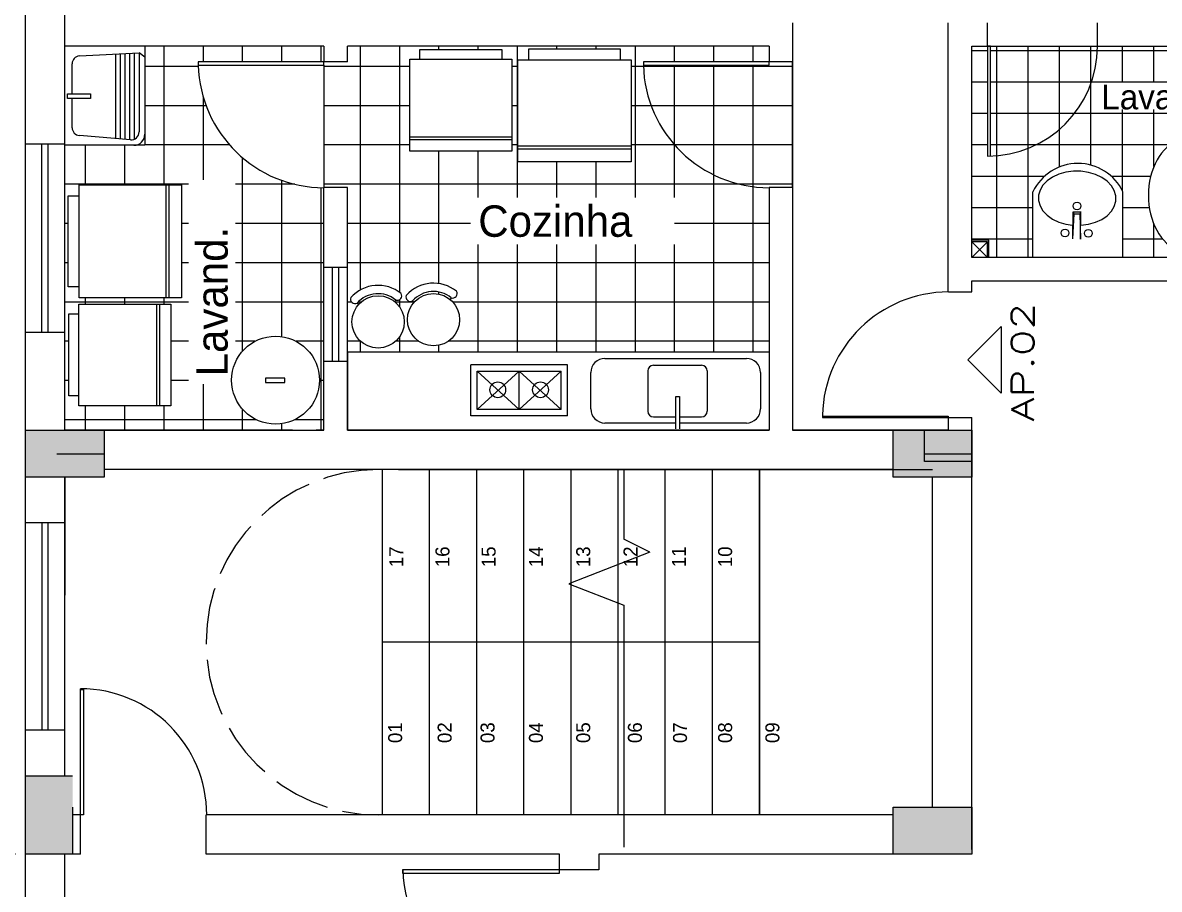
# Model space of a CAD drawing. Header units: millimetres. Extents: x 935 to 1399, y 512 to 900.
# Drawn here: x 1146.1 to 1153.33, y 849.95 to 855.47 of the extents above; entities that cross this region are included whole.
import ezdxf

# ---------------------------------------------------------------- set-up
doc = ezdxf.new("R2010")
doc.units = ezdxf.units.MM
doc.linetypes.add('ACAD_ISO02W100', pattern=[15, 12, -3])
for name, color, linetype in [('LAYER1', 1, 'Continuous'), ('MOBILIARIO', 4, 'Continuous'), ('MOBÍLIA', 1, 'Continuous'), ('PENA-01', 1, 'Continuous'), ('projeçao', 7, 'ACAD_ISO02W100'), ('UNIDADE', 3, 'Continuous')]:
    doc.layers.add(name, color=color, linetype=linetype)
doc.styles.add('REGUA80', font='simplex.shx', dxfattribs={"width": 1.4, "height": 20})
doc.dimstyles.get("Standard").update_dxf_attribs({"dimtxt": 0.18, "dimasz": 0.18, "dimexe": 0.18, "dimexo": 0.0625, "dimgap": 0.09, "dimtad": 0, "dimtih": 1, "dimtoh": 1, "dimdec": 4, "dimzin": 0, "dimdsep": 46, "dimtxsty": 'Standard', "dimcen": 0.09, "dimadec": 0, "dimazin": 0, "dimtfac": 1, "dimtdec": 4, "dimtofl": 0, "dimtmove": 0, "dimatfit": 3, "dimfxl": 0, "dimtolj": 1, "dimtzin": 0, "dimarcsym": 0})

# ---------------------------------------------------------------- blocks, each defined once
blk = doc.blocks.new('*D83')
at = {"color": 0, "lineweight": -2, "transparency": 16777216}
for p, q in [((1146.0539, 850.1719), (1145.551, 850.1719)), ((1145.731, 849.9919), (1145.731, 849.7769)), ((1145.731, 849.2019), (1145.731, 849.4169)), ((1146.3039, 849.0219), (1145.551, 849.0219))]:
    blk.add_line(p, q, dxfattribs=at)
at = {"color": 0, "transparency": 16777216}
for points in [[(1145.701, 849.9919), (1145.761, 849.9919), (1145.731, 850.1719)], [(1145.701, 849.2019), (1145.761, 849.2019), (1145.731, 849.0219)]]:
    blk.add_solid(points, dxfattribs=at)
at = {"layer": 'Defpoints', "color": 0, "transparency": 16777216}
for p in [(1146.1164, 850.1719), (1145.731, 849.0219), (1146.3664, 849.0219)]:
    blk.add_point(p, dxfattribs=at)
at = {"color": 0, "transparency": 16777216, "insert": (1145.731, 849.5969), "char_height": 0.18, "attachment_point": 5}
blk.add_mtext('\\A1;1.1500', dxfattribs=at)

msp = doc.modelspace()

# ---------------------------------------------------------------- hatches: boundary and pattern name
for points in [[(1146.61641, 852.87187), (1146.11641, 852.87187), (1146.11641, 852.57187), (1146.61641, 852.57187)], [(1146.61641, 852.87187), (1146.11641, 852.87187), (1146.11641, 852.57187), (1146.61641, 852.57187)], [(1152.13909, 852.87187), (1151.63909, 852.87187), (1151.63909, 852.57187), (1152.13909, 852.57187)], [(1146.41641, 850.17187), (1146.41641, 850.67187), (1146.11641, 850.67187), (1146.11641, 850.17187)], [(1151.63909, 850.47187), (1151.63909, 850.17187), (1152.13909, 850.17187), (1152.13909, 850.47187)]]:
    msp.add_hatch(color=256).paths.add_polyline_path(points)

# ---------------------------------------------------------------- linework, layer by layer
at = {"color": 6}
for p, q in [((1146.11641, 848.52187), (1146.11641, 862.87187)), ((1146.36641, 852.92187), (1146.36641, 858.97187)), ((1146.11641, 848.52187), (1146.11641, 857.87187)), ((1146.36641, 855.46625), (1146.36641, 857.57187)), ((1150.99954, 855.46625), (1150.99954, 855.21625)), ((1150.99954, 855.46625), (1150.99954, 855.21625)), ((1151.98909, 854.02187), (1151.98909, 855.46625)), ((1151.98909, 854.02187), (1151.98909, 855.46625)), ((1152.23909, 855.31625), (1152.23909, 855.46625)), ((1152.23909, 855.31625), (1152.23909, 855.46625)), ((1152.93909, 855.31625), (1152.93909, 855.46625)), ((1152.93909, 855.31625), (1152.93909, 855.46625)), ((1146.36641, 852.87187), (1146.36641, 855.31625)), ((1147.81641, 855.31625), (1146.36641, 855.31625)), ((1146.36641, 852.87187), (1146.36641, 855.31625)), ((1147.81641, 855.31625), (1146.36641, 855.31625)), ((1146.36641, 852.87187), (1146.36641, 855.31625)), ((1148.01641, 855.31625), (1146.87641, 855.31625)), ((1148.01641, 855.31625), (1146.87641, 855.31625)), ((1148.01641, 855.31625), (1148.01641, 855.21625)), ((1148.01641, 855.31625), (1148.01641, 855.21625)), ((1148.16641, 855.21625), (1148.16641, 855.31625)), ((1150.84954, 855.31625), (1148.16641, 855.31625)), ((1148.16641, 855.21625), (1148.16641, 855.31625)), ((1148.16641, 855.21625), (1148.16641, 855.31625)), ((1150.84954, 855.31625), (1148.16641, 855.31625)), ((1148.16641, 855.21625), (1148.16641, 855.31625)), ((1150.84954, 855.31625), (1150.84954, 855.21625)), ((1150.84954, 855.31625), (1150.84954, 855.21625)), ((1152.13909, 854.02187), (1152.13909, 855.31625)), ((1152.13909, 855.31625), (1152.25909, 855.31625)), ((1152.13909, 855.31625), (1152.25909, 855.31625)), ((1152.13909, 853.97187), (1152.13909, 855.31625)), ((1152.93909, 855.31625), (1153.94141, 855.31625)), ((1148.16641, 855.21625), (1148.01641, 855.21625)), ((1148.16641, 855.21625), (1148.01641, 855.21625)), ((1150.99954, 855.21625), (1150.84954, 855.21625)), ((1150.99954, 855.21625), (1150.84954, 855.21625)), ((1146.36641, 854.69406), (1146.11641, 854.69406)), ((1146.36641, 854.69406), (1146.11641, 854.69406)), ((1146.36641, 854.69406), (1146.11641, 854.69406)), ((1148.01641, 852.87187), (1148.01641, 854.41625)), ((1148.16641, 854.41625), (1148.01641, 854.41625)), ((1148.01641, 852.87187), (1148.01641, 854.41625)), ((1148.16641, 854.41625), (1148.01641, 854.41625)), ((1148.16641, 852.87187), (1148.16641, 854.41625)), ((1148.16641, 852.87187), (1148.16641, 854.41625)), ((1150.84954, 854.41625), (1150.84954, 852.87187)), ((1150.99954, 854.41625), (1150.84954, 854.41625)), ((1150.84954, 854.41625), (1150.84954, 852.87187)), ((1150.99954, 854.41625), (1150.84954, 854.41625)), ((1150.99954, 854.41625), (1150.99954, 852.87187)), ((1150.99954, 854.41625), (1150.99954, 852.87187)), ((1152.13909, 853.97187), (1152.13909, 854.37039)), ((1152.24909, 854.08187), (1152.13909, 854.08187)), ((1152.23909, 854.07187), (1152.13909, 854.07187)), ((1152.23909, 853.97187), (1152.23909, 854.07187)), ((1152.24909, 853.97187), (1152.24909, 854.08187)), ((1151.98909, 853.75187), (1151.98909, 854.05187)), ((1151.98909, 853.82187), (1151.98909, 854.02187)), ((1153.99141, 853.97187), (1152.13909, 853.97187)), ((1153.99141, 853.97187), (1152.13909, 853.97187)), ((1148.16641, 853.90825), (1148.01641, 853.90825)), ((1148.16641, 853.90825), (1148.01641, 853.90825)), ((1148.16641, 853.90825), (1148.01641, 853.90825)), ((1148.16641, 853.90825), (1148.01641, 853.90825)), ((1152.13909, 853.82187), (1153.99141, 853.82187)), ((1152.13909, 853.75187), (1152.13909, 853.82187)), ((1151.99251, 853.75187), (1152.13909, 853.75187)), ((1146.36641, 853.49406), (1146.11641, 853.49406)), ((1146.36641, 853.49406), (1146.11641, 853.49406)), ((1146.36641, 853.49406), (1146.11641, 853.49406)), ((1148.16641, 853.30825), (1148.01641, 853.30825)), ((1148.16641, 853.30825), (1148.01641, 853.30825)), ((1151.98909, 852.95187), (1152.13909, 852.95187)), ((1151.98909, 852.95187), (1151.98909, 852.87187)), ((1152.13909, 850.20187), (1152.13909, 852.95187)), ((1147.81641, 852.87187), (1146.36641, 852.87187)), ((1146.36641, 852.87187), (1148.01641, 852.87187)), ((1147.81641, 852.87187), (1146.36641, 852.87187)), ((1146.36641, 852.87187), (1148.01641, 852.87187)), ((1147.96641, 852.87187), (1148.01641, 852.87187)), ((1148.01641, 852.87187), (1147.96641, 852.87187)), ((1147.96641, 852.87187), (1148.01641, 852.87187)), ((1148.01641, 852.87187), (1147.96641, 852.87187)), ((1150.84954, 852.87187), (1148.16641, 852.87187)), ((1148.16641, 852.87187), (1150.84954, 852.87187)), ((1150.84954, 852.87187), (1148.16641, 852.87187)), ((1150.84954, 852.87187), (1148.16641, 852.87187)), ((1148.16641, 852.87187), (1150.84954, 852.87187)), ((1150.84954, 852.87187), (1148.16641, 852.87187)), ((1151.98909, 852.87187), (1150.99954, 852.87187)), ((1150.99954, 852.87187), (1151.98909, 852.87187)), ((1151.98909, 852.87187), (1150.99954, 852.87187)), ((1150.99954, 852.87187), (1151.88909, 852.87187)), ((1151.63909, 852.62187), (1146.61641, 852.62187)), ((1148.38909, 850.42187), (1148.38909, 852.62187)), ((1148.49141, 852.62187), (1151.29141, 852.62187)), ((1148.68909, 850.42187), (1148.68909, 852.62187)), ((1148.98909, 850.42187), (1148.98909, 852.62187)), ((1149.28909, 850.42187), (1149.28909, 852.62187)), ((1149.58909, 850.42187), (1149.58909, 852.62187)), ((1149.88909, 850.42187), (1149.88909, 852.62187)), ((1150.18909, 850.42187), (1150.18909, 852.62187)), ((1150.48909, 850.42187), (1150.48909, 852.62187)), ((1150.78909, 850.42187), (1150.78909, 852.62187)), ((1150.78909, 852.62187), (1150.78909, 850.42187)), ((1151.29141, 852.62187), (1151.88909, 852.62187)), ((1146.36641, 850.67187), (1146.36641, 852.57187)), ((1146.36641, 852.57187), (1146.36641, 851.82187)), ((1146.36641, 852.57187), (1146.36641, 851.82187)), ((1151.88909, 850.47187), (1151.88909, 852.57187)), ((1146.36641, 852.28187), (1146.11641, 852.28187)), ((1150.78909, 851.52187), (1148.38909, 851.52187)), ((1146.36641, 850.96187), (1146.11641, 850.96187)), ((1146.46641, 850.42187), (1146.41641, 850.42187)), ((1146.46641, 850.17187), (1146.46641, 850.42187)), ((1151.63909, 850.42187), (1147.26641, 850.42187)), ((1147.26641, 850.17187), (1147.26641, 850.42187)), ((1146.36641, 849.02187), (1146.36641, 850.17187)), ((1146.46641, 850.17187), (1146.36641, 850.17187)), ((1149.51641, 850.17187), (1147.26641, 850.17187)), ((1149.51641, 850.05187), (1149.51641, 850.17187)), ((1152.13909, 850.17187), (1149.76641, 850.17187)), ((1149.76641, 850.17187), (1149.76641, 850.07187)), ((1152.13909, 850.17187), (1151.61352, 850.17187)), ((1149.76641, 850.07187), (1149.51641, 850.07187))]:
    msp.add_line(p, q, dxfattribs=at)
at = {"color": 1}
for p, q in [((1146.87641, 855.31625), (1146.36641, 855.31625)), ((1146.87641, 855.31625), (1146.36641, 855.31625)), ((1146.87641, 855.31625), (1146.36641, 855.31625)), ((1152.23909, 855.31625), (1152.23909, 854.61625)), ((1152.25909, 855.31625), (1152.23909, 855.31625)), ((1152.23909, 855.31625), (1152.23909, 854.61625)), ((1152.25909, 855.31625), (1152.23909, 855.31625)), ((1152.25909, 854.61625), (1152.25909, 855.31625)), ((1152.25909, 854.61625), (1152.25909, 855.31625)), ((1148.01641, 855.21625), (1147.21641, 855.21625)), ((1147.21641, 855.21625), (1147.21641, 855.19625)), ((1148.01641, 855.21625), (1147.21641, 855.21625)), ((1147.21641, 855.21625), (1147.21641, 855.19625)), ((1147.21641, 855.21625), (1147.21641, 855.19625)), ((1147.21641, 855.19625), (1148.01641, 855.19625)), ((1147.21641, 855.19625), (1148.01641, 855.19625)), ((1148.01641, 855.19625), (1148.01641, 855.21625)), ((1148.01641, 855.19625), (1148.01641, 855.21625)), ((1150.84954, 855.21625), (1150.04954, 855.21625)), ((1150.04954, 855.21625), (1150.04954, 855.19625)), ((1150.84954, 855.21625), (1150.04954, 855.21625)), ((1150.04954, 855.21625), (1150.04954, 855.19625)), ((1150.04954, 855.19625), (1150.84954, 855.19625)), ((1150.04954, 855.19625), (1150.84954, 855.19625)), ((1150.84954, 855.19625), (1150.84954, 855.21625)), ((1150.84954, 855.19625), (1150.84954, 855.21625)), ((1148.16641, 853.37015), (1148.16641, 852.87187)), ((1148.16641, 853.37015), (1148.16641, 852.87187)), ((1150.84954, 853.37015), (1150.84954, 852.87187)), ((1150.84954, 853.37015), (1150.84954, 852.87187)), ((1150.84954, 853.37015), (1150.84954, 852.87187)), ((1150.84954, 853.37015), (1150.84954, 852.87187)), ((1151.18909, 852.9682), (1151.18909, 852.96187)), ((1151.18909, 852.96187), (1151.98909, 852.96187)), ((1151.18909, 852.96187), (1151.18909, 852.95187)), ((1151.18909, 852.95187), (1151.98909, 852.95187)), ((1151.98909, 852.96187), (1151.98909, 852.95187)), ((1148.16641, 852.87187), (1150.84954, 852.87187)), ((1148.16641, 852.87187), (1150.84954, 852.87187)), ((1146.46641, 850.42187), (1146.46641, 851.22554)), ((1146.46641, 851.22187), (1146.48641, 851.22187)), ((1146.48641, 851.22529), (1146.48641, 850.42187)), ((1146.48641, 850.42187), (1146.46641, 850.42187)), ((1149.51641, 850.07187), (1148.51641, 850.07187)), ((1148.51641, 850.07187), (1148.51641, 850.05187)), ((1148.51641, 850.05187), (1149.51641, 850.05187)), ((1149.51641, 850.05187), (1149.51641, 850.07187))]:
    msp.add_line(p, q, dxfattribs=at)
at = {"color": 254}
for p, q in [((1146.99857, 854.43402), (1146.99857, 855.31625)), ((1147.24857, 855.21625), (1147.24857, 855.31625)), ((1147.49857, 855.21625), (1147.49857, 855.31625)), ((1147.74857, 855.21625), (1147.74857, 855.31625)), ((1147.99857, 855.21625), (1147.99857, 855.31625)), ((1148.24857, 853.76519), (1148.24857, 855.31625)), ((1148.49857, 853.74907), (1148.49857, 855.31625)), ((1148.74857, 855.29621), (1148.74857, 855.31625)), ((1148.99857, 855.29621), (1148.99857, 855.31625)), ((1149.24857, 854.35331), (1149.24857, 855.31625)), ((1149.49857, 855.30063), (1149.49857, 855.31625)), ((1149.74857, 855.30063), (1149.74857, 855.31625)), ((1149.99857, 854.35331), (1149.99857, 855.31625)), ((1150.24857, 855.21625), (1150.24857, 855.31625)), ((1150.49857, 855.21625), (1150.49857, 855.31625)), ((1150.74857, 855.21625), (1150.74857, 855.31625)), ((1152.25909, 855.31625), (1152.93909, 855.31625)), ((1152.29857, 854.61878), (1152.29857, 855.31625)), ((1152.49857, 854.66612), (1152.49857, 855.31625)), ((1152.69857, 854.78816), (1152.69857, 855.31625)), ((1152.89857, 855.08154), (1152.89857, 855.31625)), ((1153.09857, 855.0878), (1153.09857, 855.3128)), ((1153.29857, 855.0878), (1153.29857, 855.3128)), ((1152.23909, 855.2878), (1152.13909, 855.2878)), ((1152.93851, 855.2878), (1152.25909, 855.2878)), ((1153.99141, 855.2878), (1152.93851, 855.2878)), ((1147.21667, 855.1878), (1146.87641, 855.1878)), ((1148.01641, 855.19625), (1148.01641, 854.416)), ((1148.56398, 855.1878), (1148.01641, 855.1878)), ((1149.25081, 855.1878), (1149.21198, 855.1878)), ((1150.0498, 855.1878), (1149.97081, 855.1878)), ((1150.99857, 855.1878), (1150.0498, 855.1878)), ((1150.24857, 854.68783), (1150.24857, 855.19625)), ((1150.49857, 854.49707), (1150.49857, 855.19625)), ((1150.74857, 854.4224), (1150.74857, 855.19625)), ((1150.99857, 855.21625), (1150.99857, 854.41625)), ((1150.99857, 854.41625), (1150.99857, 855.21625)), ((1152.23909, 855.0878), (1152.13909, 855.0878)), ((1152.90076, 855.0878), (1152.25909, 855.0878)), ((1152.89857, 854.55934), (1152.89857, 855.08154)), ((1153.94141, 855.0878), (1152.90076, 855.0878)), ((1147.26617, 854.9378), (1146.87641, 854.9378)), ((1147.24857, 854.46486), (1147.24857, 854.99084)), ((1148.56398, 854.9378), (1148.01641, 854.9378)), ((1149.25081, 854.9378), (1149.21198, 854.9378)), ((1150.0993, 854.9378), (1149.97081, 854.9378)), ((1150.99857, 854.9378), (1150.0993, 854.9378)), ((1152.23909, 854.8878), (1152.13909, 854.8878)), ((1152.79265, 854.8878), (1152.25909, 854.8878)), ((1153.99141, 854.8878), (1152.79265, 854.8878)), ((1153.09857, 854.39663), (1153.09857, 854.91478)), ((1153.29857, 854.55021), (1153.29857, 854.91478)), ((1152.69857, 854.54831), (1152.69857, 854.78816)), ((1146.49857, 854.43402), (1146.49857, 854.68625)), ((1146.74857, 854.43402), (1146.74857, 854.68625)), ((1147.41547, 854.6878), (1146.87641, 854.6878)), ((1148.56398, 854.6878), (1148.01641, 854.6878)), ((1148.74857, 853.80555), (1148.74857, 854.64821)), ((1148.99857, 854.35331), (1148.99857, 854.64821)), ((1149.25081, 854.6878), (1149.21198, 854.6878)), ((1150.24859, 854.6878), (1149.97081, 854.6878)), ((1150.24857, 854.35331), (1150.24857, 854.68783)), ((1150.99857, 854.6878), (1150.24859, 854.6878)), ((1152.23909, 854.6878), (1152.13909, 854.6878)), ((1152.54739, 854.6878), (1152.25909, 854.6878)), ((1152.49857, 853.97187), (1152.49857, 854.66612)), ((1153.3995, 854.6878), (1152.54739, 854.6878)), ((1147.49857, 853.37607), (1147.49857, 854.60614)), ((1149.49857, 854.35331), (1149.49857, 854.58063)), ((1149.74857, 854.35331), (1149.74857, 854.58063)), ((1152.29857, 853.97187), (1152.29857, 854.61878)), ((1147.15365, 854.4378), (1146.36641, 854.4378)), ((1147.8309, 854.4378), (1147.45365, 854.4378)), ((1147.74857, 853.46745), (1147.74857, 854.46216)), ((1150.66403, 854.4378), (1148.01641, 854.4378)), ((1150.49857, 853.37015), (1150.49857, 854.49707)), ((1150.99857, 854.4378), (1150.66403, 854.4378)), ((1152.60135, 854.4878), (1152.13909, 854.4878)), ((1153.27814, 854.4878), (1153.02902, 854.4878)), ((1147.99857, 852.87187), (1147.99857, 854.4162)), ((1150.74857, 853.37015), (1150.74857, 854.4224)), ((1152.5284, 854.2878), (1152.13909, 854.2878)), ((1153.26988, 854.2878), (1153.10198, 854.2878)), ((1146.38891, 854.1878), (1146.36641, 854.1878)), ((1147.15365, 854.1878), (1147.10891, 854.1878)), ((1148.01641, 854.1878), (1147.45365, 854.1878)), ((1148.94857, 854.1878), (1148.16641, 854.1878)), ((1150.84954, 854.1878), (1150.24857, 854.1878)), ((1153.29857, 853.97187), (1153.29857, 854.18486)), ((1152.5284, 854.0878), (1152.13909, 854.0878)), ((1153.35687, 854.0878), (1153.10198, 854.0878)), ((1148.99857, 853.37015), (1148.99857, 854.05331)), ((1149.24857, 853.37015), (1149.24857, 854.05331)), ((1149.49857, 853.37015), (1149.49857, 854.05331)), ((1149.74857, 853.37015), (1149.74857, 854.05331)), ((1149.99857, 853.37015), (1149.99857, 854.05331)), ((1150.24857, 853.37015), (1150.24857, 854.05331)), ((1146.38891, 853.9378), (1146.36641, 853.9378)), ((1147.15365, 853.9378), (1147.10891, 853.9378)), ((1148.01641, 853.9378), (1147.45365, 853.9378)), ((1150.84954, 853.9378), (1148.16641, 853.9378)), ((1146.49857, 853.67519), (1146.49857, 853.71402)), ((1146.74857, 853.67519), (1146.74857, 853.71402)), ((1146.99857, 853.67519), (1146.99857, 853.71402)), ((1148.49857, 853.65464), (1148.49857, 853.70435)), ((1147.15365, 853.6878), (1146.36641, 853.6878)), ((1148.01641, 853.6878), (1147.45365, 853.6878)), ((1148.19221, 853.6878), (1148.16641, 853.6878)), ((1148.25299, 853.6878), (1148.23346, 853.6878)), ((1148.59137, 853.6878), (1148.4689, 853.6878)), ((1150.84954, 853.6878), (1148.83635, 853.6878)), ((1147.15365, 853.4378), (1147.04134, 853.4378)), ((1147.57705, 853.4378), (1147.45365, 853.4378)), ((1148.01641, 853.4378), (1147.83924, 853.4378)), ((1148.24972, 853.4378), (1148.16641, 853.4378)), ((1148.24857, 853.37015), (1148.24857, 853.43885)), ((1148.62056, 853.4378), (1148.47217, 853.4378)), ((1148.49857, 853.37015), (1148.49857, 853.4681)), ((1148.74857, 853.37015), (1148.74857, 853.41281)), ((1150.84954, 853.4378), (1148.80716, 853.4378)), ((1147.15365, 853.1878), (1147.04134, 853.1878)), ((1147.24857, 852.87187), (1147.24857, 853.16486)), ((1148.01641, 853.1878), (1147.98813, 853.1878)), ((1146.49857, 852.87187), (1146.49857, 853.02719)), ((1146.74857, 852.87187), (1146.74857, 853.02719)), ((1146.99857, 852.87187), (1146.99857, 853.02719)), ((1147.49857, 852.87187), (1147.49857, 853.0047)), ((1147.58731, 852.9378), (1146.36641, 852.9378)), ((1147.74857, 852.87187), (1147.74857, 852.91332)), ((1148.01641, 852.9378), (1147.82897, 852.9378))]:
    msp.add_line(p, q, dxfattribs=at)
at = {"color": 3}
for p, q in [((1146.22141, 853.49406), (1146.22141, 854.69406)), ((1146.22141, 853.49406), (1146.22141, 854.69406)), ((1146.22141, 853.49406), (1146.22141, 854.69406)), ((1146.26141, 853.49406), (1146.26141, 854.69406)), ((1146.26141, 853.49406), (1146.26141, 854.69406)), ((1146.26141, 853.49406), (1146.26141, 854.69406)), ((1148.07141, 853.30825), (1148.07141, 853.90825)), ((1148.07141, 853.30825), (1148.07141, 853.90825)), ((1148.11141, 853.30825), (1148.11141, 853.90825)), ((1148.11141, 853.30825), (1148.11141, 853.90825)), ((1148.74857, 853.73799), (1148.74857, 853.75156)), ((1146.39334, 853.4378), (1146.36641, 853.4378)), ((1146.39334, 853.1878), (1146.36641, 853.1878)), ((1146.22141, 852.28187), (1146.22141, 850.96187)), ((1146.26141, 850.96187), (1146.26141, 852.28187))]:
    msp.add_line(p, q, dxfattribs=at)
for p, q in [((1149.97081, 854.58063), (1149.25081, 854.58063)), ((1149.97081, 854.58063), (1149.25081, 854.58063)), ((1146.11641, 852.57187), (1146.11641, 852.87187)), ((1146.11641, 852.87187), (1146.61641, 852.87187)), ((1146.11641, 852.87187), (1146.61641, 852.87187)), ((1146.11641, 852.57187), (1146.11641, 852.87187)), ((1146.11641, 852.87187), (1146.61641, 852.87187)), ((1146.61641, 852.87187), (1146.61641, 852.67187)), ((1146.61641, 852.87187), (1146.61641, 852.57187)), ((1146.61641, 852.87187), (1146.61641, 852.67187)), ((1146.61641, 852.87187), (1146.61641, 852.57187)), ((1151.63909, 852.57187), (1151.63909, 852.87187)), ((1151.63909, 852.87187), (1152.13909, 852.87187)), ((1151.83909, 852.87187), (1152.13909, 852.87187)), ((1151.83909, 852.67187), (1151.83909, 852.87187)), ((1152.13909, 852.87187), (1152.13909, 852.67187)), ((1152.13909, 852.87187), (1152.13909, 852.57187)), ((1146.31641, 852.72187), (1146.61641, 852.72187)), ((1146.31641, 852.72187), (1146.61641, 852.72187)), ((1151.83909, 852.72187), (1152.13909, 852.72187)), ((1152.13909, 852.67187), (1151.83909, 852.67187)), ((1146.61641, 852.57187), (1146.11641, 852.57187)), ((1146.61641, 852.57187), (1146.11641, 852.57187)), ((1152.13909, 852.57187), (1151.63909, 852.57187)), ((1146.11641, 850.67187), (1146.41641, 850.67187)), ((1146.11641, 850.17187), (1146.11641, 850.67187)), ((1146.41641, 850.47187), (1146.41641, 850.17187)), ((1151.63909, 850.17187), (1151.63909, 850.47187)), ((1151.63909, 850.47187), (1152.13909, 850.47187)), ((1151.83909, 850.47187), (1152.13909, 850.47187)), ((1152.13909, 850.47187), (1152.13909, 850.27187)), ((1152.13909, 850.47187), (1152.13909, 850.17187)), ((1146.41641, 850.42187), (1146.41641, 850.17187)), ((1146.41641, 850.17187), (1146.11641, 850.17187)), ((1146.41641, 850.17187), (1146.21641, 850.17187)), ((1152.13909, 850.17187), (1151.63909, 850.17187))]:
    msp.add_line(p, q)
at = {"color": 7}
for p, q in [((1152.23909, 854.07187), (1152.13909, 853.97187)), ((1152.13909, 854.07187), (1152.23909, 853.97187))]:
    msp.add_line(p, q, dxfattribs=at)
at = {"color": 3, "linetype": 'Continuous'}
for p, q in [((1149.92406, 852.62187), (1149.92406, 852.1787)), ((1150.08982, 852.09575), (1149.92406, 852.1787)), ((1150.08982, 852.09575), (1149.57411, 851.89298)), ((1149.57411, 851.89298), (1149.92406, 851.75827)), ((1149.92406, 851.75827), (1149.92406, 850.21665))]:
    msp.add_line(p, q, dxfattribs=at)
at = {"color": 1}
msp.add_lwpolyline([(1146.82372, 854.68625), (1146.36641, 854.68625)], dxfattribs=at)
msp.add_lwpolyline([(1146.82372, 854.68625), (1146.36641, 854.68625)], dxfattribs=at)
msp.add_lwpolyline([(1146.82372, 854.68625), (1146.36641, 854.68625)], dxfattribs=at)
msp.add_lwpolyline([(1147.64457, 853.17568), (1147.76753, 853.17568), (1147.76753, 853.20299), (1147.64457, 853.20299)], close=True, dxfattribs=at)
msp.add_lwpolyline([(1147.64457, 853.17568), (1147.76753, 853.17568), (1147.76753, 853.20299), (1147.64457, 853.20299)], close=True, dxfattribs=at)
msp.add_circle((1147.70814, 853.19039), 0.28, dxfattribs=at)
msp.add_circle((1147.70814, 853.19039), 0.28, dxfattribs=at)
for centre, radius, start, end in [((1152.23909, 855.31625), 0.7, 270, 360), ((1152.23909, 855.31625), 0.7, 270, 360), ((1148.01641, 855.21625), 0.80025, 181.432096, 270), ((1148.01641, 855.21625), 0.80025, 181.432096, 270), ((1150.84954, 855.21625), 0.80025, 181.432096, 270), ((1150.84954, 855.21625), 0.80025, 181.432096, 270), ((1151.99251, 852.9482), 0.80367, 90, 178.574), ((1146.46641, 850.42187), 0.80367, 0, 90), ((1149.51652, 850.12187), 1.00011, 182.865677, 269.824609)]:
    msp.add_arc(centre, radius, start, end, dxfattribs=at)
at = {"color": 6, "linetype": 'ACAD_ISO02W100', "ltscale": 0.03}
msp.add_arc((1148.36641, 851.52187), 1.1, 90, 270, dxfattribs=at)
at = {"color": 1}
msp.add_ellipse((1153.52259, 854.36754), major_axis=(0, 0.364), ratio=0.7115385, start_param=-2.6435333, end_param=2.6435333, dxfattribs=at)
msp.add_ellipse((1153.52259, 854.36754), major_axis=(0, 0.364), ratio=0.7115385, start_param=-2.6435333, end_param=2.6435333, dxfattribs=at)
at = {"layer": 'LAYER1', "color": 1, "linetype": 'Continuous'}
for p, q in [((1152.69401, 854.50194), (1152.65376, 854.48339)), ((1152.69401, 854.50194), (1152.65376, 854.48339)), ((1152.73872, 854.51461), (1152.69401, 854.50194)), ((1152.73872, 854.51461), (1152.69401, 854.50194)), ((1152.78619, 854.5209), (1152.73872, 854.51461)), ((1152.78619, 854.5209), (1152.73872, 854.51461)), ((1152.83459, 854.52056), (1152.78619, 854.5209)), ((1152.83459, 854.52056), (1152.78619, 854.5209)), ((1152.88205, 854.51362), (1152.83459, 854.52056)), ((1152.88205, 854.51362), (1152.83459, 854.52056))]:
    msp.add_line(p, q, dxfattribs=at)
at = {"layer": 'LAYER1', "linetype": 'Continuous'}
for p, q in [((1152.92676, 854.50034), (1152.88205, 854.51362)), ((1152.92676, 854.50034), (1152.88205, 854.51362)), ((1152.967, 854.48124), (1152.92676, 854.50034)), ((1152.967, 854.48124), (1152.92676, 854.50034)), ((1152.59264, 854.43168), (1152.57411, 854.40053)), ((1152.59264, 854.43168), (1152.57411, 854.40053)), ((1152.61953, 854.45968), (1152.59264, 854.43168)), ((1152.61953, 854.45968), (1152.59264, 854.43168)), ((1152.65376, 854.48339), (1152.61953, 854.45968)), ((1152.65376, 854.48339), (1152.61953, 854.45968)), ((1153.00121, 854.45704), (1152.967, 854.48124)), ((1153.00121, 854.45704), (1152.967, 854.48124)), ((1153.02809, 854.42867), (1153.00121, 854.45704)), ((1153.02809, 854.42867), (1153.00121, 854.45704)), ((1153.0466, 854.39724), (1153.02809, 854.42867)), ((1153.0466, 854.39724), (1153.02809, 854.42867)), ((1152.5284, 854.02187), (1152.5284, 854.38972)), ((1152.5284, 853.97187), (1152.5284, 854.38972)), ((1152.56466, 854.36737), (1152.56465, 854.33348)), ((1152.56466, 854.36737), (1152.56465, 854.33348)), ((1152.57411, 854.40053), (1152.56466, 854.36737)), ((1152.57411, 854.40053), (1152.56466, 854.36737)), ((1153.05603, 854.36395), (1153.0466, 854.39724)), ((1153.05603, 854.36395), (1153.0466, 854.39724)), ((1153.05602, 854.33009), (1153.05603, 854.36395)), ((1153.05602, 854.33009), (1153.05603, 854.36395)), ((1153.10198, 854.02187), (1153.10198, 854.38972)), ((1153.10198, 853.97187), (1153.10198, 854.38972)), ((1152.56465, 854.33348), (1152.57408, 854.30019)), ((1152.56465, 854.33348), (1152.57408, 854.30019)), ((1152.57408, 854.30019), (1152.59259, 854.26876)), ((1152.57408, 854.30019), (1152.59259, 854.26876)), ((1153.02805, 854.26574), (1153.04657, 854.29693)), ((1153.02805, 854.26574), (1153.04657, 854.29693)), ((1153.04657, 854.29693), (1153.05602, 854.33009)), ((1153.04657, 854.29693), (1153.05602, 854.33009)), ((1152.59259, 854.26876), (1152.61947, 854.24038)), ((1152.59259, 854.26876), (1152.61947, 854.24038)), ((1152.61947, 854.24038), (1152.65369, 854.21621)), ((1152.61947, 854.24038), (1152.65369, 854.21621)), ((1152.65369, 854.21621), (1152.69392, 854.19712)), ((1152.65369, 854.21621), (1152.69392, 854.19712)), ((1152.78221, 854.08983), (1152.78451, 854.26264)), ((1152.78221, 854.08983), (1152.78451, 854.26264)), ((1152.78221, 854.08983), (1152.79051, 854.25021)), ((1152.78221, 854.08983), (1152.79051, 854.25021)), ((1152.78451, 854.26264), (1152.83388, 854.26198)), ((1152.79051, 854.25021), (1152.78451, 854.26264)), ((1152.78451, 854.26264), (1152.83388, 854.26198)), ((1152.79051, 854.25021), (1152.78451, 854.26264)), ((1152.79051, 854.25021), (1152.82755, 854.24972)), ((1152.79051, 854.25021), (1152.82755, 854.24972)), ((1152.83388, 854.26198), (1152.82755, 854.24972)), ((1152.83388, 854.26198), (1152.82755, 854.24972)), ((1152.82755, 854.24972), (1152.83159, 854.08918)), ((1152.82755, 854.24972), (1152.83159, 854.08918)), ((1152.83159, 854.08918), (1152.83388, 854.26198)), ((1152.83159, 854.08918), (1152.83388, 854.26198)), ((1152.92667, 854.19549), (1152.96692, 854.21403)), ((1152.92667, 854.19549), (1152.96692, 854.21403)), ((1152.96692, 854.21403), (1153.00115, 854.23775)), ((1152.96692, 854.21403), (1153.00115, 854.23775)), ((1153.00115, 854.23775), (1153.02805, 854.26574)), ((1153.00115, 854.23775), (1153.02805, 854.26574)), ((1152.69392, 854.19712), (1152.73863, 854.18384)), ((1152.69392, 854.19712), (1152.73863, 854.18384)), ((1152.73863, 854.18384), (1152.78139, 854.17727)), ((1152.73863, 854.18384), (1152.78139, 854.17727)), ((1152.83449, 854.17656), (1152.88196, 854.18285)), ((1152.83449, 854.17656), (1152.88196, 854.18285)), ((1152.88196, 854.18285), (1152.92667, 854.19549)), ((1152.88196, 854.18285), (1152.92667, 854.19549))]:
    msp.add_line(p, q, dxfattribs=at)
for centre in [(1152.80969, 854.29934), (1152.80969, 854.29934), (1152.73333, 854.12752), (1152.73333, 854.12752), (1152.88145, 854.12555), (1152.88145, 854.12555)]:
    msp.add_circle(centre, 0.02469, dxfattribs=at)
at = {"layer": 'LAYER1', "color": 1, "linetype": 'Continuous'}
msp.add_arc((1152.81519, 854.25258), 0.31789, 25.557199, 154.442801, dxfattribs=at)
msp.add_arc((1152.81519, 854.25258), 0.31789, 25.557199, 154.442801, dxfattribs=at)
at = {"layer": 'MOBILIARIO', "color": 7}
for p, q in [((1148.62698, 855.29621), (1149.14898, 855.29621)), ((1148.62698, 855.23321), (1148.62698, 855.29621)), ((1148.62698, 855.29621), (1149.14898, 855.29621)), ((1148.62698, 855.23321), (1148.62698, 855.29621)), ((1149.14898, 855.29621), (1149.14898, 855.23321)), ((1149.14898, 855.29621), (1149.14898, 855.23321)), ((1149.32081, 855.30063), (1149.90081, 855.30063)), ((1149.32081, 855.23063), (1149.32081, 855.30063)), ((1149.32081, 855.30063), (1149.90081, 855.30063)), ((1149.32081, 855.23063), (1149.32081, 855.30063)), ((1149.90081, 855.30063), (1149.90081, 855.23063)), ((1149.90081, 855.30063), (1149.90081, 855.23063)), ((1148.56398, 855.23321), (1149.21198, 855.23321)), ((1148.56398, 854.64821), (1148.56398, 855.23321)), ((1148.56398, 855.23321), (1149.21198, 855.23321)), ((1148.56398, 854.64821), (1148.56398, 855.23321)), ((1149.21198, 855.23321), (1149.21198, 854.64821)), ((1149.21198, 855.23321), (1149.21198, 854.64821)), ((1149.25081, 855.23063), (1149.97081, 855.23063)), ((1149.25081, 854.58063), (1149.25081, 855.23063)), ((1149.25081, 855.23063), (1149.97081, 855.23063)), ((1149.25081, 854.58063), (1149.25081, 855.23063)), ((1149.97081, 855.23063), (1149.97081, 854.58063)), ((1149.97081, 855.23063), (1149.97081, 854.58063)), ((1149.21198, 854.73821), (1148.56398, 854.73821)), ((1149.21198, 854.73821), (1148.56398, 854.73821)), ((1149.21198, 854.72021), (1148.56398, 854.72021)), ((1149.21198, 854.72021), (1148.56398, 854.72021)), ((1149.21198, 854.64821), (1148.56398, 854.64821)), ((1149.21198, 854.64821), (1148.56398, 854.64821)), ((1149.97081, 854.68063), (1149.25081, 854.68063)), ((1149.97081, 854.68063), (1149.25081, 854.68063)), ((1149.97081, 854.66063), (1149.25081, 854.66063)), ((1149.97081, 854.66063), (1149.25081, 854.66063)), ((1146.45891, 853.71402), (1146.45891, 854.43402)), ((1146.45891, 854.43402), (1147.10891, 854.43402)), ((1146.45891, 853.71402), (1146.45891, 854.43402)), ((1146.45891, 854.43402), (1147.10891, 854.43402)), ((1146.45891, 853.71402), (1146.45891, 854.43402)), ((1146.45891, 854.43402), (1147.10891, 854.43402)), ((1147.00891, 854.43402), (1147.00891, 853.71402)), ((1147.00891, 854.43402), (1147.00891, 853.71402)), ((1147.00891, 854.43402), (1147.00891, 853.71402)), ((1147.02891, 854.43402), (1147.02891, 853.71402)), ((1147.02891, 854.43402), (1147.02891, 853.71402)), ((1147.02891, 854.43402), (1147.02891, 853.71402)), ((1147.10891, 854.43402), (1147.10891, 853.71402)), ((1147.10891, 854.43402), (1147.10891, 853.71402)), ((1147.10891, 854.43402), (1147.10891, 853.71402)), ((1146.38891, 853.78402), (1146.38891, 854.36402)), ((1146.38891, 854.36402), (1146.45891, 854.36402)), ((1146.38891, 853.78402), (1146.38891, 854.36402)), ((1146.38891, 854.36402), (1146.45891, 854.36402)), ((1146.38891, 853.78402), (1146.38891, 854.36402)), ((1146.38891, 854.36402), (1146.45891, 854.36402)), ((1146.45891, 853.78402), (1146.38891, 853.78402)), ((1146.45891, 853.78402), (1146.38891, 853.78402)), ((1146.45891, 853.78402), (1146.38891, 853.78402)), ((1147.10891, 853.71402), (1146.45891, 853.71402)), ((1147.10891, 853.71402), (1146.45891, 853.71402)), ((1147.10891, 853.71402), (1146.45891, 853.71402)), ((1146.45634, 853.02719), (1146.45634, 853.67519)), ((1146.45634, 853.67519), (1147.04134, 853.67519)), ((1146.45634, 853.02719), (1146.45634, 853.67519)), ((1146.45634, 853.67519), (1147.04134, 853.67519)), ((1146.45634, 853.02719), (1146.45634, 853.67519)), ((1146.45634, 853.67519), (1147.04134, 853.67519)), ((1146.95134, 853.67519), (1146.95134, 853.02719)), ((1146.95134, 853.67519), (1146.95134, 853.02719)), ((1146.95134, 853.67519), (1146.95134, 853.02719)), ((1146.96934, 853.67519), (1146.96934, 853.02719)), ((1146.96934, 853.67519), (1146.96934, 853.02719)), ((1146.96934, 853.67519), (1146.96934, 853.02719)), ((1147.04134, 853.67519), (1147.04134, 853.02719)), ((1147.04134, 853.67519), (1147.04134, 853.02719)), ((1147.04134, 853.67519), (1147.04134, 853.02719)), ((1146.39334, 853.09019), (1146.39334, 853.61219)), ((1146.39334, 853.61219), (1146.45634, 853.61219)), ((1146.39334, 853.09019), (1146.39334, 853.61219)), ((1146.39334, 853.61219), (1146.45634, 853.61219)), ((1146.39334, 853.09019), (1146.39334, 853.61219)), ((1146.39334, 853.61219), (1146.45634, 853.61219)), ((1146.45634, 853.09019), (1146.39334, 853.09019)), ((1146.45634, 853.09019), (1146.39334, 853.09019)), ((1146.45634, 853.09019), (1146.39334, 853.09019)), ((1147.04134, 853.02719), (1146.45634, 853.02719)), ((1147.04134, 853.02719), (1146.45634, 853.02719)), ((1147.04134, 853.02719), (1146.45634, 853.02719))]:
    msp.add_line(p, q, dxfattribs=at)
at = {"layer": 'MOBÍLIA'}
for p, q in [((1146.36641, 854.68625), (1146.36641, 855.31625)), ((1146.36641, 854.68625), (1146.36641, 855.31625)), ((1146.36641, 854.68625), (1146.36641, 855.31625)), ((1146.87641, 855.31625), (1146.87641, 854.68625)), ((1146.87641, 855.31625), (1146.87641, 854.68625)), ((1146.87641, 855.31625), (1146.87641, 854.68625)), ((1146.68919, 855.26631), (1146.68919, 854.72854)), ((1146.68919, 855.26631), (1146.68919, 854.72854)), ((1146.68919, 855.26631), (1146.68919, 854.72854)), ((1146.71919, 855.26784), (1146.71919, 854.72608)), ((1146.71919, 855.26784), (1146.71919, 854.72608)), ((1146.71919, 855.26784), (1146.71919, 854.72608)), ((1146.74919, 855.26937), (1146.74919, 854.72363)), ((1146.74919, 855.26937), (1146.74919, 854.72363)), ((1146.74919, 855.26937), (1146.74919, 854.72363)), ((1146.77919, 855.2709), (1146.77919, 854.72117)), ((1146.77919, 855.2709), (1146.77919, 854.72117)), ((1146.77919, 855.2709), (1146.77919, 854.72117)), ((1146.80919, 855.27243), (1146.80919, 854.72469)), ((1146.80919, 855.27243), (1146.80919, 854.72469)), ((1146.80919, 855.27243), (1146.80919, 854.72469)), ((1146.83919, 855.27396), (1146.83919, 854.77052)), ((1146.83919, 855.27396), (1146.83919, 854.77052)), ((1146.83919, 855.27396), (1146.83919, 854.77052)), ((1146.4136, 855.01422), (1146.4136, 855.20476)), ((1146.4136, 855.01422), (1146.4136, 855.20476)), ((1146.4136, 855.01422), (1146.4136, 855.20476)), ((1146.38332, 854.98334), (1146.38332, 855.01422)), ((1146.38332, 855.01422), (1146.53099, 855.01422)), ((1146.38332, 854.98334), (1146.38332, 855.01422)), ((1146.38332, 855.01422), (1146.53099, 855.01422)), ((1146.38332, 854.98334), (1146.38332, 855.01422)), ((1146.38332, 855.01422), (1146.53099, 855.01422)), ((1146.53099, 855.01422), (1146.53099, 854.98334)), ((1146.53099, 855.01422), (1146.53099, 854.98334)), ((1146.53099, 855.01422), (1146.53099, 854.98334)), ((1146.53099, 854.98334), (1146.38332, 854.98334)), ((1146.53099, 854.98334), (1146.38332, 854.98334)), ((1146.53099, 854.98334), (1146.38332, 854.98334)), ((1146.4136, 854.79775), (1146.4136, 854.98334)), ((1146.4136, 854.79775), (1146.4136, 854.98334)), ((1146.4136, 854.79775), (1146.4136, 854.98334)), ((1146.78511, 854.72068), (1146.45952, 854.74792)), ((1146.78511, 854.72068), (1146.45952, 854.74792)), ((1146.78511, 854.72068), (1146.45952, 854.74792)), ((1146.87641, 854.68625), (1146.36641, 854.68625)), ((1146.87641, 854.68625), (1146.36641, 854.68625)), ((1146.87641, 854.68625), (1146.36641, 854.68625)), ((1148.82703, 853.7148), (1148.81865, 853.70447)), ((1148.82703, 853.7148), (1148.81865, 853.70447)), ((1148.22672, 853.68062), (1148.23666, 853.67179)), ((1148.22672, 853.68062), (1148.23666, 853.67179)), ((1148.47411, 853.70076), (1148.46573, 853.69044)), ((1148.47411, 853.70076), (1148.46573, 853.69044)), ((1148.57963, 853.69466), (1148.58958, 853.68582)), ((1148.57963, 853.69466), (1148.58958, 853.68582)), ((1149.5662, 853.28817), (1148.95148, 853.28817)), ((1148.95148, 852.96424), (1148.95148, 853.28817)), ((1149.5662, 853.28817), (1148.95148, 853.28817)), ((1148.95148, 852.96424), (1148.95148, 853.28817)), ((1149.5662, 852.96424), (1149.5662, 853.28817)), ((1149.5662, 852.96424), (1149.5662, 853.28817)), ((1149.80488, 853.32886), (1150.70509, 853.32886)), ((1149.80488, 853.32886), (1150.70509, 853.32886)), ((1150.11378, 853.28522), (1150.41978, 853.28522)), ((1150.11378, 853.28522), (1150.41978, 853.28522)), ((1149.25884, 853.24817), (1148.99148, 853.00424)), ((1149.25884, 853.00424), (1148.99148, 853.24817)), ((1148.99148, 853.24817), (1149.5262, 853.24817)), ((1148.99148, 853.00424), (1148.99148, 853.24817)), ((1149.25884, 853.24817), (1148.99148, 853.00424)), ((1149.25884, 853.00424), (1148.99148, 853.24817)), ((1148.99148, 853.24817), (1149.5262, 853.24817)), ((1148.99148, 853.00424), (1148.99148, 853.24817)), ((1149.25884, 853.00424), (1149.25884, 853.24817)), ((1149.25884, 853.22656), (1149.25884, 853.24817)), ((1149.5262, 853.00424), (1149.25884, 853.24817)), ((1149.25884, 853.00424), (1149.5262, 853.24817)), ((1149.25884, 853.00424), (1149.25884, 853.24817)), ((1149.25884, 853.22656), (1149.25884, 853.24817)), ((1149.5262, 853.00424), (1149.25884, 853.24817)), ((1149.25884, 853.00424), (1149.5262, 853.24817)), ((1149.5262, 853.00424), (1149.5262, 853.24817)), ((1149.5262, 853.00424), (1149.5262, 853.24817)), ((1149.71488, 853.00725), (1149.71488, 853.23886)), ((1149.71488, 853.00725), (1149.71488, 853.23886)), ((1150.07778, 853.24922), (1150.07778, 852.99278)), ((1150.07778, 853.24922), (1150.07778, 852.99278)), ((1150.45578, 853.24922), (1150.45578, 852.99278)), ((1150.45578, 853.24922), (1150.45578, 852.99278)), ((1150.79509, 853.23886), (1150.79509, 853.00725)), ((1150.79509, 853.23886), (1150.79509, 853.00725)), ((1150.2552, 852.88154), (1150.2552, 853.08685)), ((1150.2552, 853.08685), (1150.27834, 853.08685)), ((1150.2552, 852.88154), (1150.2552, 853.08685)), ((1150.2552, 853.08685), (1150.27834, 853.08685)), ((1150.27834, 853.08685), (1150.27834, 852.88154)), ((1150.27834, 853.08685), (1150.27834, 852.88154)), ((1149.5262, 853.00424), (1148.99148, 853.00424)), ((1149.5262, 853.00424), (1148.99148, 853.00424)), ((1149.5662, 852.96424), (1148.95148, 852.96424)), ((1149.5662, 852.96424), (1148.95148, 852.96424)), ((1150.2552, 852.91725), (1149.80488, 852.91725)), ((1150.2552, 852.91725), (1149.80488, 852.91725)), ((1150.11378, 852.95678), (1150.2552, 852.95678)), ((1150.11378, 852.95678), (1150.2552, 852.95678)), ((1150.27834, 852.95678), (1150.41978, 852.95678)), ((1150.27834, 852.95678), (1150.41978, 852.95678)), ((1150.70509, 852.91725), (1150.27834, 852.91725)), ((1150.70509, 852.91725), (1150.27834, 852.91725)), ((1149.61511, 852.87074), (1149.59196, 852.87074)), ((1149.61511, 852.87074), (1149.59196, 852.87074))]:
    msp.add_line(p, q, dxfattribs=at)
for centre, radius in [((1148.36095, 853.56137), 0.16625), ((1148.36095, 853.56137), 0.16625), ((1148.71386, 853.5754), 0.16625), ((1148.71386, 853.5754), 0.16625), ((1149.12291, 853.12892), 0.05), ((1149.12291, 853.12892), 0.05), ((1149.39478, 853.12892), 0.05), ((1149.39478, 853.12892), 0.05)]:
    msp.add_circle(centre, radius, dxfattribs=at)
for centre, radius, start, end in [((1146.4636, 855.20476), 0.05, 94.683954, 180), ((1146.4636, 855.20476), 0.05, 94.683954, 180), ((1146.4636, 855.20476), 0.05, 94.683954, 180), ((1146.4636, 854.79775), 0.05, 180, 265.316046), ((1146.4636, 854.79775), 0.05, 180, 265.316046), ((1146.4636, 854.79775), 0.05, 180, 265.316046), ((1146.78919, 854.77052), 0.05, 265.316046, 0), ((1146.78919, 854.77052), 0.05, 265.316046, 0), ((1146.78919, 854.77052), 0.05, 265.316046, 0), ((1146.80641, 854.75625), 0.07, 270, 0), ((1146.80641, 854.75625), 0.07, 270, 0), ((1146.80641, 854.75625), 0.07, 270, 0), ((1148.36095, 853.56137), 0.23275, 50.928616, 138.379849), ((1148.36095, 853.56137), 0.23275, 50.928616, 138.379849), ((1148.71386, 853.5754), 0.23275, 50.928616, 138.379849), ((1148.71386, 853.5754), 0.23275, 50.928616, 138.379849), ((1148.21407, 853.70634), 0.02866, 159.923841, 296.198225), ((1148.21407, 853.70634), 0.02866, 159.923841, 296.198225), ((1148.36095, 853.56137), 0.17955, 50.928616, 138.379849), ((1148.36095, 853.56137), 0.17955, 50.928616, 138.379849), ((1148.48259, 853.72814), 0.02866, 252.791425, 29.065808), ((1148.48259, 853.72814), 0.02866, 252.791425, 29.065808), ((1148.56698, 853.72037), 0.02866, 159.923841, 296.198225), ((1148.56698, 853.72037), 0.02866, 159.923841, 296.198225), ((1148.71386, 853.5754), 0.17955, 50.928616, 138.379849), ((1148.71386, 853.5754), 0.17955, 50.928616, 138.379849), ((1148.83551, 853.74217), 0.02866, 252.791425, 29.065808), ((1148.83551, 853.74217), 0.02866, 252.791425, 29.065808), ((1149.80488, 853.23886), 0.09, 90, 180), ((1149.80488, 853.23886), 0.09, 90, 180), ((1150.11378, 853.24922), 0.036, 90, 180), ((1150.11378, 853.24922), 0.036, 90, 180), ((1150.41978, 853.24922), 0.036, 0, 90), ((1150.41978, 853.24922), 0.036, 0, 90), ((1150.70509, 853.23886), 0.09, 0, 90), ((1150.70509, 853.23886), 0.09, 0, 90), ((1149.80488, 853.00725), 0.09, 180, 270), ((1149.80488, 853.00725), 0.09, 180, 270), ((1150.11378, 852.99278), 0.036, 180, 270), ((1150.11378, 852.99278), 0.036, 180, 270), ((1150.41978, 852.99278), 0.036, 270, 0), ((1150.41978, 852.99278), 0.036, 270, 0), ((1150.70509, 853.00725), 0.09, 270, 0), ((1150.70509, 853.00725), 0.09, 270, 0)]:
    msp.add_arc(centre, radius, start, end, dxfattribs=at)
at = {"layer": 'PENA-01', "linetype": 'Continuous'}
msp.add_line((1148.16641, 853.37015), (1150.84954, 853.37015), dxfattribs=at)
msp.add_line((1148.16641, 853.37015), (1150.84954, 853.37015), dxfattribs=at)
at = {"layer": 'projeçao', "color": 1, "linetype": 'Continuous'}
for p, q in [((1146.45952, 855.25459), (1146.83919, 855.27396)), ((1146.45952, 855.25459), (1146.83919, 855.27396)), ((1146.45952, 855.25459), (1146.83919, 855.27396)), ((1146.87641, 855.24625), (1146.83919, 855.27396)), ((1146.87641, 855.24625), (1146.83919, 855.27396)), ((1146.87641, 855.24625), (1146.83919, 855.27396)), ((1148.16641, 852.87187), (1150.31394, 852.87187)), ((1148.16641, 852.87187), (1150.31394, 852.87187))]:
    msp.add_line(p, q, dxfattribs=at)
at = {"layer": 'UNIDADE', "linetype": 'Continuous'}
msp.add_lwpolyline([(1152.32625, 853.10793), (1152.114, 853.32018), (1152.32625, 853.53242), (1152.32625, 853.10793)], dxfattribs=at)

# ---------------------------------------------------------------- texts
at = {"color": 7, "insert": (1152.9637, 855.07265), "char_height": 0.158223, "width": 3.0433342, "attachment_point": 1}
msp.add_mtext('Lavabo', dxfattribs=at)
at = {"insert": (1148.99857, 854.30331), "char_height": 0.2, "width": 3.8469, "attachment_point": 1}
msp.add_mtext('Cozinha', dxfattribs=at)
at = {"insert": (1147.20365, 853.21486), "char_height": 0.2, "width": 3.8469, "attachment_point": 1, "rotation": 90}
msp.add_mtext('Lavand.', dxfattribs=at)
at = {"color": 7, "char_height": 0.08903, "attachment_point": 1, "rotation": 90}
for s, insert in [('17', (1148.43198, 851.99922)), ('16', (1148.726, 851.99922)), ('15', (1149.02002, 851.99922)), ('14', (1149.32104, 851.99922)), ('13', (1149.62206, 851.99922)), ('12', (1149.92308, 851.99922)), ('11', (1150.23109, 851.99922)), ('10', (1150.52511, 851.99922)), ('01', (1148.42499, 850.87961)), ('02', (1148.74001, 850.87961)), ('03', (1149.01302, 850.87961)), ('04', (1149.32104, 850.87961)), ('05', (1149.62206, 850.87961)), ('06', (1149.95108, 850.87961)), ('07', (1150.23809, 850.87961)), ('08', (1150.52511, 850.87961)), ('09', (1150.82613, 850.87961))]:
    msp.add_mtext(s, dxfattribs=dict(at, insert=insert))
at = {"layer": 'UNIDADE', "linetype": 'Continuous', "style": 'REGUA80', "width": 1.4}
msp.add_text('AP.02', height=0.141499, rotation=90, dxfattribs=at).set_placement((1152.53381, 852.92693))

# ---------------------------------------------------------------- dimensions: what is measured, and where the dimension line sits
at = {"color": 7}
dim = msp.add_linear_dim(base=(1145.731, 849.02187), p1=(1146.11641, 850.17187), p2=(1146.36641, 849.02187), angle=90, dimstyle='Standard', override={"dimtmove": 1}, dxfattribs=at)
dim.commit()
dim.dimension.update_dxf_attribs({"geometry": '*D83', "text_midpoint": (1145.731, 849.59687)})

doc.saveas('drawing.dxf')
